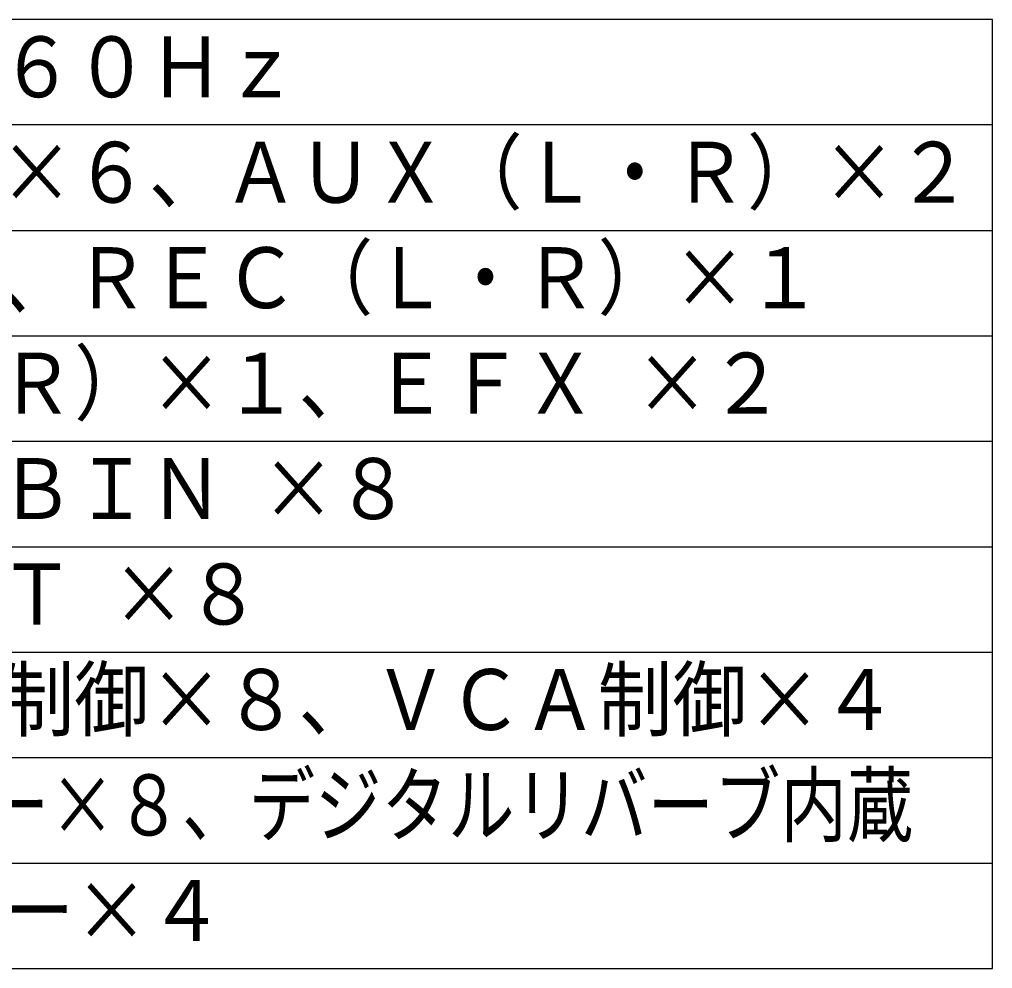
# Model space of a CAD drawing. Units: millimetres, scale not verified. Extents: x -62 to 63, y -57 to 57.
# Drawn here: x 16.39 to 62.5, y -56.5 to -11.5 of the extents above; entities that cross this region are included whole.
import ezdxf
from ezdxf.enums import TextEntityAlignment as Align

# ---------------------------------------------------------------- set-up
doc = ezdxf.new("R2010")
doc.units = ezdxf.units.MM
doc.header["$LTSCALE"] = 0.190318
doc.layers.add('0-0_MOJI1', color=2, linetype='Continuous')
doc.layers.add('0-2_WAKU', color=1, linetype='Continuous')
doc.styles.add('ＭＳ ゴシック', font='')
doc.styles.get('ＭＳ ゴシック').set_extended_font_data('MS Gothic')

msp = doc.modelspace()

# ---------------------------------------------------------------- linework, layer by layer
at = {"layer": '0-2_WAKU', "color": 4}
for p, q in [((62.5026, -11.5044), (-62.4973, -11.5044)), ((62.5026, -56.5043), (62.5026, -11.5044))]:
    msp.add_line(p, q, dxfattribs=at)
at = {"layer": '0-2_WAKU'}
for p, q in [((62.5026, -16.5043), (-62.4973, -16.5043)), ((-62.4973, -21.5043), (62.5026, -21.5043)), ((-62.4973, -26.5043), (62.5026, -26.5043)), ((-62.4973, -31.5043), (62.5026, -31.5043)), ((-62.4973, -36.5043), (62.5026, -36.5043)), ((-62.4973, -41.5043), (62.5026, -41.5043)), ((-62.4973, -46.5043), (62.5026, -46.5043)), ((-62.4973, -51.5043), (62.5026, -51.5043))]:
    msp.add_line(p, q, dxfattribs=at)
at = {"layer": '0-2_WAKU', "color": 4}
msp.add_lwpolyline([(-62.4973, -11.5044), (-62.4973, -56.5043), (62.5026, -56.5043)], dxfattribs=at)

# ---------------------------------------------------------------- texts
at = {"layer": '0-0_MOJI1', "style": 'ＭＳ ゴシック'}
for s, width, p in [('ＡＣ１００Ｖ\u3000５０／６０Ｈｚ', 0.9, (-19.9973, -16.0595)), ('モノ×１４、ステレオ×６、ＡＵＸ（Ｌ・Ｒ）×２', 0.9, (-19.9973, -21.0595)), ('マトリクスＯＵＴ×８、ＲＥＣ（Ｌ・Ｒ）×１', 0.9, (-19.9973, -26.0595)), ('ＭＯＮＩＴＯＲ（Ｌ・Ｒ）×１、ＥＦＸ ×２', 0.9, (-19.9973, -31.0595)), ('ＭＡＴＯＲＩＸ\u3000ＳＵＢＩＮ ×８', 0.9, (-19.9973, -36.0595)), ('ＡＥＳ／ＥＢＵ\u3000ＯＵＴ ×８', 0.9, (-19.9973, -41.0595)), ('ＲＳ４２２、パターン制御×８、ＶＣＡ制御×４', 0.9, (-19.9973, -46.0595)), ('ＯＵＴＰＵＴプロセッサー×８、デジタルリバーブ内蔵', 0.8, (-19.9973, -51.0594)), ('ハウリングサプレッサー×４', 0.9, (-19.9973, -56.0594))]:
    msp.add_text(s, height=2.887, dxfattribs=dict(at, width=width)).set_placement(p, align=Align.BOTTOM_LEFT)

doc.saveas('drawing.dxf')
